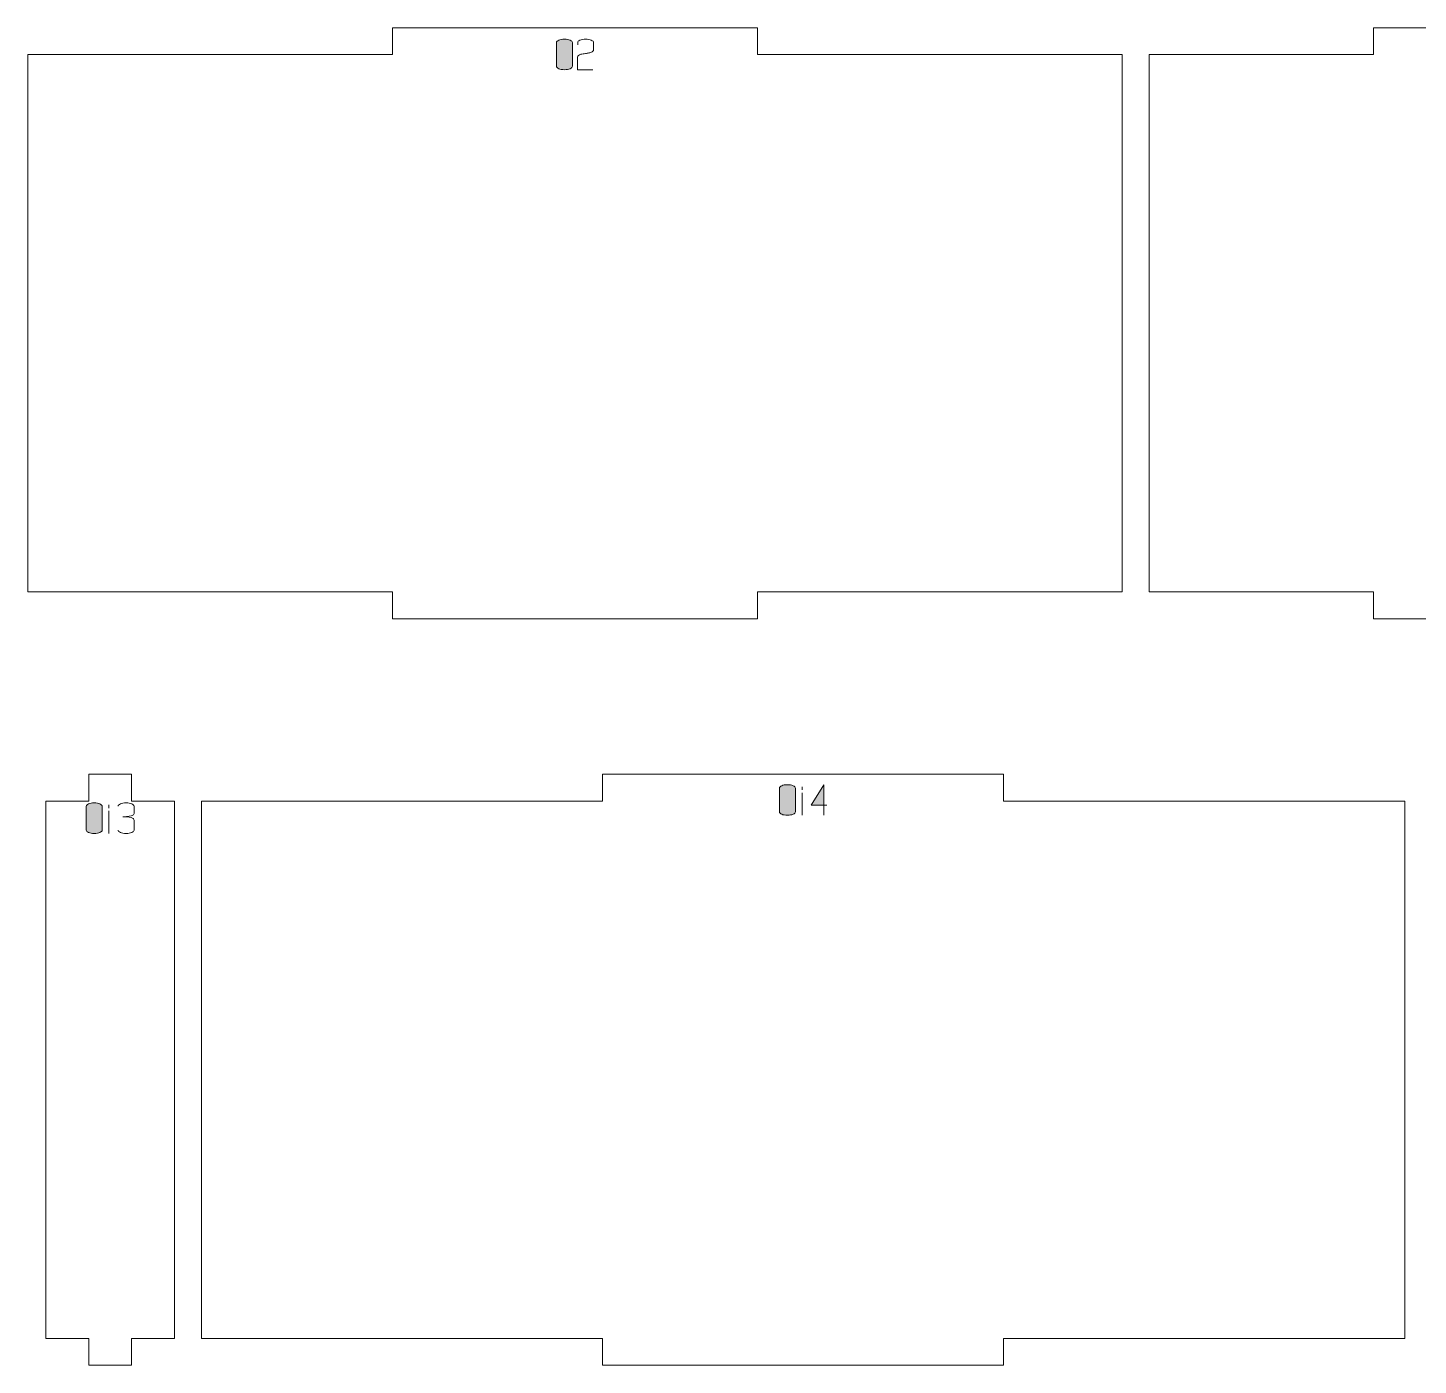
# Model space of a CAD drawing. Header units: centimetres. Extents: x -158 to 228, y -202 to 254.
# Drawn here: x -149.86 to -134.34, y 93.08 to 108.02 of the extents above; entities that cross this region are included whole.
import ezdxf

# ---------------------------------------------------------------- set-up
doc = ezdxf.new("R2010")
doc.units = ezdxf.units.CM
doc.header["$MEASUREMENT"] = 0
doc.layers.add('Capa 1', color=7, linetype='Continuous')

msp = doc.modelspace()

# ---------------------------------------------------------------- hatches: boundary and pattern name
at = {"layer": 'Capa 1', "true_color": 0x3e4095}
h = msp.add_hatch(color=175, dxfattribs=at)
edge = h.paths.add_edge_path()
edge.add_spline(control_points=[(-143.95999, 107.58756), (-143.95999, 107.57702), (-143.95151, 107.56805), (-143.93455, 107.56064), (-143.9176, 107.55323), (-143.89644, 107.54953), (-143.87109, 107.54953), (-143.84574, 107.54953), (-143.82458, 107.55323), (-143.80762, 107.56064), (-143.79067, 107.56805), (-143.78219, 107.57702), (-143.78219, 107.58756), (-143.78219, 107.58756), (-143.78219, 107.85228), (-143.78219, 107.85228), (-143.78219, 107.86282), (-143.79067, 107.87179), (-143.80762, 107.8792), (-143.82458, 107.88661), (-143.84574, 107.89031), (-143.87109, 107.89031), (-143.89644, 107.89031), (-143.9176, 107.88661), (-143.93455, 107.8792), (-143.95151, 107.87179), (-143.95999, 107.86282), (-143.95999, 107.85228), (-143.95999, 107.85228), (-143.95999, 107.58756), (-143.95999, 107.58756)], knot_values=[0, 0, 0, 0, 0.1, 0.1, 0.1, 0.2, 0.2, 0.2, 0.3, 0.3, 0.3, 0.4, 0.4, 0.4, 0.5, 0.5, 0.5, 0.6, 0.6, 0.6, 0.7, 0.7, 0.7, 0.8, 0.8, 0.8, 0.9, 0.9, 0.9, 1, 1, 1, 1], degree=3, periodic=1)
h = msp.add_hatch(color=175, dxfattribs=at)
edge = h.paths.add_edge_path()
edge.add_spline(control_points=[(-143.78219, 107.58756), (-143.78219, 107.57702), (-143.79067, 107.56805), (-143.80762, 107.56064), (-143.82458, 107.55323), (-143.84574, 107.54953), (-143.87109, 107.54953), (-143.89644, 107.54953), (-143.9176, 107.55323), (-143.93455, 107.56064), (-143.95151, 107.56805), (-143.95999, 107.57702), (-143.95999, 107.58756), (-143.95999, 107.58756), (-143.95999, 107.85228), (-143.95999, 107.85228), (-143.95999, 107.86282), (-143.95151, 107.87179), (-143.93455, 107.8792), (-143.9176, 107.88661), (-143.89644, 107.89031), (-143.87109, 107.89031), (-143.84574, 107.89031), (-143.82458, 107.88661), (-143.80762, 107.8792), (-143.79067, 107.87179), (-143.78219, 107.86282), (-143.78219, 107.85228), (-143.78219, 107.85228), (-143.78219, 107.58756), (-143.78219, 107.58756)], knot_values=[0, 0, 0, 0, 0.1, 0.1, 0.1, 0.2, 0.2, 0.2, 0.3, 0.3, 0.3, 0.4, 0.4, 0.4, 0.5, 0.5, 0.5, 0.6, 0.6, 0.6, 0.7, 0.7, 0.7, 0.8, 0.8, 0.8, 0.9, 0.9, 0.9, 1, 1, 1, 1], degree=3, periodic=1)
h = msp.add_hatch(color=175, dxfattribs=at)
edge = h.paths.add_edge_path()
edge.add_spline(control_points=[(-143.72341, 107.54953), (-143.72341, 107.54953), (-143.72341, 107.69226), (-143.72341, 107.69226), (-143.72243, 107.70511), (-143.71074, 107.71498), (-143.68835, 107.7219), (-143.67913, 107.72256), (-143.67032, 107.72363), (-143.66192, 107.72511), (-143.65353, 107.72659), (-143.64505, 107.72815), (-143.63649, 107.7298), (-143.62068, 107.73243), (-143.60858, 107.73457), (-143.60019, 107.73622), (-143.59179, 107.73787), (-143.58364, 107.74001), (-143.57574, 107.74264), (-143.55533, 107.75021), (-143.54512, 107.75993), (-143.54512, 107.77178), (-143.54512, 107.77178), (-143.54512, 107.85228), (-143.54512, 107.85228), (-143.54512, 107.86282), (-143.5536, 107.87179), (-143.57055, 107.8792), (-143.58751, 107.88661), (-143.60867, 107.89031), (-143.63402, 107.89031), (-143.65937, 107.89031), (-143.68053, 107.88661), (-143.69748, 107.8792), (-143.71444, 107.87179), (-143.72292, 107.86282), (-143.72292, 107.85228), (-143.72292, 107.85228), (-143.72292, 107.82808), (-143.72292, 107.82808), (-143.72292, 107.82808), (-143.72292, 107.85228), (-143.72292, 107.85228), (-143.72292, 107.86282), (-143.71444, 107.87179), (-143.69748, 107.8792), (-143.68053, 107.88661), (-143.65937, 107.89031), (-143.63402, 107.89031), (-143.60867, 107.89031), (-143.58751, 107.88661), (-143.57055, 107.8792), (-143.5536, 107.87179), (-143.54512, 107.86282), (-143.54512, 107.85228), (-143.54512, 107.85228), (-143.54512, 107.77178), (-143.54512, 107.77178), (-143.54512, 107.75993), (-143.55533, 107.75021), (-143.57574, 107.74264), (-143.58364, 107.74001), (-143.59179, 107.73787), (-143.60019, 107.73622), (-143.60858, 107.73457), (-143.62068, 107.73243), (-143.63649, 107.7298), (-143.64505, 107.72815), (-143.65353, 107.72659), (-143.66192, 107.72511), (-143.67032, 107.72363), (-143.67913, 107.72256), (-143.68835, 107.7219), (-143.71074, 107.71498), (-143.72243, 107.70511), (-143.72341, 107.69226), (-143.72341, 107.69226), (-143.72341, 107.54953), (-143.72341, 107.54953), (-143.72341, 107.54953), (-143.5545, 107.54953), (-143.5545, 107.54953), (-143.5545, 107.54953), (-143.72341, 107.54953), (-143.72341, 107.54953)], knot_values=[0, 0, 0, 0, 0.03571429, 0.03571429, 0.03571429, 0.07142857, 0.07142857, 0.07142857, 0.10714286, 0.10714286, 0.10714286, 0.14285714, 0.14285714, 0.14285714, 0.17857143, 0.17857143, 0.17857143, 0.21428571, 0.21428571, 0.21428571, 0.25, 0.25, 0.25, 0.28571429, 0.28571429, 0.28571429, 0.32142857, 0.32142857, 0.32142857, 0.35714286, 0.35714286, 0.35714286, 0.39285714, 0.39285714, 0.39285714, 0.42857143, 0.42857143, 0.42857143, 0.46428571, 0.46428571, 0.46428571, 0.5, 0.5, 0.5, 0.53571429, 0.53571429, 0.53571429, 0.57142857, 0.57142857, 0.57142857, 0.60714286, 0.60714286, 0.60714286, 0.64285714, 0.64285714, 0.64285714, 0.67857143, 0.67857143, 0.67857143, 0.71428571, 0.71428571, 0.71428571, 0.75, 0.75, 0.75, 0.78571429, 0.78571429, 0.78571429, 0.82142857, 0.82142857, 0.82142857, 0.85714286, 0.85714286, 0.85714286, 0.89285714, 0.89285714, 0.89285714, 0.92857143, 0.92857143, 0.92857143, 0.96428571, 0.96428571, 0.96428571, 1, 1, 1, 1], degree=3, periodic=1)
h = msp.add_hatch(color=175, dxfattribs=at)
edge = h.paths.add_edge_path()
edge.add_spline(control_points=[(-141.46939, 99.25992), (-141.46939, 99.24938), (-141.46091, 99.24041), (-141.44395, 99.233), (-141.427, 99.22559), (-141.40584, 99.22189), (-141.38049, 99.22189), (-141.35514, 99.22189), (-141.33398, 99.22559), (-141.31702, 99.233), (-141.30007, 99.24041), (-141.29159, 99.24938), (-141.29159, 99.25992), (-141.29159, 99.25992), (-141.29159, 99.52464), (-141.29159, 99.52464), (-141.29159, 99.53518), (-141.30007, 99.54415), (-141.31702, 99.55156), (-141.33398, 99.55897), (-141.35514, 99.56267), (-141.38049, 99.56267), (-141.40584, 99.56267), (-141.427, 99.55897), (-141.44395, 99.55156), (-141.46091, 99.54415), (-141.46939, 99.53518), (-141.46939, 99.52464), (-141.46939, 99.52464), (-141.46939, 99.25992), (-141.46939, 99.25992)], knot_values=[0, 0, 0, 0, 0.1, 0.1, 0.1, 0.2, 0.2, 0.2, 0.3, 0.3, 0.3, 0.4, 0.4, 0.4, 0.5, 0.5, 0.5, 0.6, 0.6, 0.6, 0.7, 0.7, 0.7, 0.8, 0.8, 0.8, 0.9, 0.9, 0.9, 1, 1, 1, 1], degree=3, periodic=1)
h = msp.add_hatch(color=175, dxfattribs=at)
edge = h.paths.add_edge_path()
edge.add_spline(control_points=[(-141.29159, 99.25992), (-141.29159, 99.24938), (-141.30007, 99.24041), (-141.31702, 99.233), (-141.33398, 99.22559), (-141.35514, 99.22189), (-141.38049, 99.22189), (-141.40584, 99.22189), (-141.427, 99.22559), (-141.44395, 99.233), (-141.46091, 99.24041), (-141.46939, 99.24938), (-141.46939, 99.25992), (-141.46939, 99.25992), (-141.46939, 99.52464), (-141.46939, 99.52464), (-141.46939, 99.53518), (-141.46091, 99.54415), (-141.44395, 99.55156), (-141.427, 99.55897), (-141.40584, 99.56267), (-141.38049, 99.56267), (-141.35514, 99.56267), (-141.33398, 99.55897), (-141.31702, 99.55156), (-141.30007, 99.54415), (-141.29159, 99.53518), (-141.29159, 99.52464), (-141.29159, 99.52464), (-141.29159, 99.25992), (-141.29159, 99.25992)], knot_values=[0, 0, 0, 0, 0.1, 0.1, 0.1, 0.2, 0.2, 0.2, 0.3, 0.3, 0.3, 0.4, 0.4, 0.4, 0.5, 0.5, 0.5, 0.6, 0.6, 0.6, 0.7, 0.7, 0.7, 0.8, 0.8, 0.8, 0.9, 0.9, 0.9, 1, 1, 1, 1], degree=3, periodic=1)
h = msp.add_hatch(color=175, dxfattribs=at)
edge = h.paths.add_edge_path()
edge.add_spline(control_points=[(-141.21602, 99.50489), (-141.21602, 99.50489), (-141.21553, 99.53996), (-141.21553, 99.53996), (-141.21553, 99.53996), (-141.21602, 99.50489), (-141.21602, 99.50489)], knot_values=[0, 0, 0, 0, 0.5, 0.5, 0.5, 1, 1, 1, 1], degree=3, periodic=1)
h = msp.add_hatch(color=175, dxfattribs=at)
edge = h.paths.add_edge_path()
edge.add_spline(control_points=[(-140.97402, 99.3345), (-140.97402, 99.3345), (-140.97402, 99.56317), (-140.97402, 99.56317), (-140.97402, 99.56317), (-141.11379, 99.3345), (-141.11379, 99.3345), (-141.11379, 99.3345), (-140.97402, 99.3345), (-140.97402, 99.3345)], knot_values=[0, 0, 0, 0, 0.33333333, 0.33333333, 0.33333333, 0.66666667, 0.66666667, 0.66666667, 1, 1, 1, 1], degree=3, periodic=1)
h = msp.add_hatch(color=175, dxfattribs=at)
edge = h.paths.add_edge_path()
edge.add_spline(control_points=[(-140.97402, 99.3345), (-140.97402, 99.3345), (-140.97402, 99.22189), (-140.97402, 99.22189), (-140.97402, 99.22189), (-140.97402, 99.3345), (-140.97402, 99.3345), (-140.97402, 99.3345), (-141.11379, 99.3345), (-141.11379, 99.3345), (-141.11379, 99.3345), (-140.97402, 99.56317), (-140.97402, 99.56317), (-140.97402, 99.56317), (-140.97402, 99.3345), (-140.97402, 99.3345), (-140.97402, 99.3345), (-140.94192, 99.3345), (-140.94192, 99.3345), (-140.94192, 99.3345), (-140.97402, 99.3345), (-140.97402, 99.3345)], knot_values=[0, 0, 0, 0, 0.14285714, 0.14285714, 0.14285714, 0.28571429, 0.28571429, 0.28571429, 0.42857143, 0.42857143, 0.42857143, 0.57142857, 0.57142857, 0.57142857, 0.71428571, 0.71428571, 0.71428571, 0.85714286, 0.85714286, 0.85714286, 1, 1, 1, 1], degree=3, periodic=1)
h = msp.add_hatch(color=175, dxfattribs=at)
edge = h.paths.add_edge_path()
edge.add_spline(control_points=[(-141.21602, 99.22189), (-141.21602, 99.22189), (-141.21602, 99.47377), (-141.21602, 99.47377), (-141.21602, 99.47377), (-141.21602, 99.22189), (-141.21602, 99.22189)], knot_values=[0, 0, 0, 0, 0.5, 0.5, 0.5, 1, 1, 1, 1], degree=3, periodic=1)
h = msp.add_hatch(color=175, dxfattribs=at)
edge = h.paths.add_edge_path()
edge.add_spline(control_points=[(-149.21123, 99.05672), (-149.21123, 99.04618), (-149.20275, 99.03721), (-149.18579, 99.0298), (-149.16884, 99.02239), (-149.14768, 99.01869), (-149.12233, 99.01869), (-149.09698, 99.01869), (-149.07582, 99.02239), (-149.05886, 99.0298), (-149.04191, 99.03721), (-149.03343, 99.04618), (-149.03343, 99.05672), (-149.03343, 99.05672), (-149.03343, 99.32144), (-149.03343, 99.32144), (-149.03343, 99.33198), (-149.04191, 99.34095), (-149.05886, 99.34836), (-149.07582, 99.35577), (-149.09698, 99.35947), (-149.12233, 99.35947), (-149.14768, 99.35947), (-149.16884, 99.35577), (-149.18579, 99.34836), (-149.20275, 99.34095), (-149.21123, 99.33198), (-149.21123, 99.32144), (-149.21123, 99.32144), (-149.21123, 99.05672), (-149.21123, 99.05672)], knot_values=[0, 0, 0, 0, 0.1, 0.1, 0.1, 0.2, 0.2, 0.2, 0.3, 0.3, 0.3, 0.4, 0.4, 0.4, 0.5, 0.5, 0.5, 0.6, 0.6, 0.6, 0.7, 0.7, 0.7, 0.8, 0.8, 0.8, 0.9, 0.9, 0.9, 1, 1, 1, 1], degree=3, periodic=1)
h = msp.add_hatch(color=175, dxfattribs=at)
edge = h.paths.add_edge_path()
edge.add_spline(control_points=[(-149.03343, 99.05672), (-149.03343, 99.04618), (-149.04191, 99.03721), (-149.05886, 99.0298), (-149.07582, 99.02239), (-149.09698, 99.01869), (-149.12233, 99.01869), (-149.14768, 99.01869), (-149.16884, 99.02239), (-149.18579, 99.0298), (-149.20275, 99.03721), (-149.21123, 99.04618), (-149.21123, 99.05672), (-149.21123, 99.05672), (-149.21123, 99.32144), (-149.21123, 99.32144), (-149.21123, 99.33198), (-149.20275, 99.34095), (-149.18579, 99.34836), (-149.16884, 99.35577), (-149.14768, 99.35947), (-149.12233, 99.35947), (-149.09698, 99.35947), (-149.07582, 99.35577), (-149.05886, 99.34836), (-149.04191, 99.34095), (-149.03343, 99.33198), (-149.03343, 99.32144), (-149.03343, 99.32144), (-149.03343, 99.05672), (-149.03343, 99.05672)], knot_values=[0, 0, 0, 0, 0.1, 0.1, 0.1, 0.2, 0.2, 0.2, 0.3, 0.3, 0.3, 0.4, 0.4, 0.4, 0.5, 0.5, 0.5, 0.6, 0.6, 0.6, 0.7, 0.7, 0.7, 0.8, 0.8, 0.8, 0.9, 0.9, 0.9, 1, 1, 1, 1], degree=3, periodic=1)
h = msp.add_hatch(color=175, dxfattribs=at)
edge = h.paths.add_edge_path()
edge.add_spline(control_points=[(-148.95786, 99.30169), (-148.95786, 99.30169), (-148.95737, 99.33676), (-148.95737, 99.33676), (-148.95737, 99.33676), (-148.95786, 99.30169), (-148.95786, 99.30169)], knot_values=[0, 0, 0, 0, 0.5, 0.5, 0.5, 1, 1, 1, 1], degree=3, periodic=1)
h = msp.add_hatch(color=175, dxfattribs=at)
edge = h.paths.add_edge_path()
edge.add_spline(control_points=[(-148.95786, 99.01869), (-148.95786, 99.01869), (-148.95786, 99.27057), (-148.95786, 99.27057), (-148.95786, 99.27057), (-148.95786, 99.01869), (-148.95786, 99.01869)], knot_values=[0, 0, 0, 0, 0.5, 0.5, 0.5, 1, 1, 1, 1], degree=3, periodic=1)
h = msp.add_hatch(color=175, dxfattribs=at)
edge = h.paths.add_edge_path()
edge.add_spline(control_points=[(-148.76673, 99.01869), (-148.79208, 99.01869), (-148.81324, 99.02239), (-148.83019, 99.0298), (-148.84715, 99.03721), (-148.85563, 99.04618), (-148.85563, 99.05672), (-148.85563, 99.04618), (-148.84715, 99.03721), (-148.83019, 99.0298), (-148.81324, 99.02239), (-148.79208, 99.01869), (-148.76673, 99.01869), (-148.74138, 99.01869), (-148.72022, 99.02239), (-148.70326, 99.0298), (-148.68631, 99.03721), (-148.67783, 99.04618), (-148.67783, 99.05672), (-148.67783, 99.05672), (-148.67783, 99.16784), (-148.67783, 99.16784), (-148.67783, 99.17673), (-148.68392, 99.18447), (-148.6961, 99.19106), (-148.70829, 99.19764), (-148.74401, 99.20209), (-148.80328, 99.20439), (-148.74434, 99.20801), (-148.70894, 99.21229), (-148.69709, 99.21723), (-148.68524, 99.22217), (-148.67882, 99.23024), (-148.67783, 99.24143), (-148.67783, 99.24143), (-148.67783, 99.32144), (-148.67783, 99.32144), (-148.67783, 99.33198), (-148.68631, 99.34095), (-148.70326, 99.34836), (-148.72022, 99.35577), (-148.74138, 99.35947), (-148.76673, 99.35947), (-148.79208, 99.35947), (-148.81324, 99.35577), (-148.83019, 99.34836), (-148.84715, 99.34095), (-148.85563, 99.33198), (-148.85563, 99.32144), (-148.85563, 99.33198), (-148.84715, 99.34095), (-148.83019, 99.34836), (-148.81324, 99.35577), (-148.79208, 99.35947), (-148.76673, 99.35947), (-148.74138, 99.35947), (-148.72022, 99.35577), (-148.70326, 99.34836), (-148.68631, 99.34095), (-148.67783, 99.33198), (-148.67783, 99.32144), (-148.67783, 99.32144), (-148.67783, 99.24143), (-148.67783, 99.24143), (-148.67882, 99.23024), (-148.68524, 99.22217), (-148.69709, 99.21723), (-148.70894, 99.21229), (-148.74434, 99.20801), (-148.80328, 99.20439), (-148.74401, 99.20209), (-148.70829, 99.19764), (-148.6961, 99.19106), (-148.68392, 99.18447), (-148.67783, 99.17673), (-148.67783, 99.16784), (-148.67783, 99.16784), (-148.67783, 99.05672), (-148.67783, 99.05672), (-148.67783, 99.04618), (-148.68631, 99.03721), (-148.70326, 99.0298), (-148.72022, 99.02239), (-148.74138, 99.01869), (-148.76673, 99.01869)], knot_values=[0, 0, 0, 0, 0.03571429, 0.03571429, 0.03571429, 0.07142857, 0.07142857, 0.07142857, 0.10714286, 0.10714286, 0.10714286, 0.14285714, 0.14285714, 0.14285714, 0.17857143, 0.17857143, 0.17857143, 0.21428571, 0.21428571, 0.21428571, 0.25, 0.25, 0.25, 0.28571429, 0.28571429, 0.28571429, 0.32142857, 0.32142857, 0.32142857, 0.35714286, 0.35714286, 0.35714286, 0.39285714, 0.39285714, 0.39285714, 0.42857143, 0.42857143, 0.42857143, 0.46428571, 0.46428571, 0.46428571, 0.5, 0.5, 0.5, 0.53571429, 0.53571429, 0.53571429, 0.57142857, 0.57142857, 0.57142857, 0.60714286, 0.60714286, 0.60714286, 0.64285714, 0.64285714, 0.64285714, 0.67857143, 0.67857143, 0.67857143, 0.71428571, 0.71428571, 0.71428571, 0.75, 0.75, 0.75, 0.78571429, 0.78571429, 0.78571429, 0.82142857, 0.82142857, 0.82142857, 0.85714286, 0.85714286, 0.85714286, 0.89285714, 0.89285714, 0.89285714, 0.92857143, 0.92857143, 0.92857143, 0.96428571, 0.96428571, 0.96428571, 1, 1, 1, 1], degree=3, periodic=1)

# ---------------------------------------------------------------- linework, layer by layer
at = {"layer": 'Capa 1', "color": 1, "lineweight": 9}
for points in [[(-149.86399, 107.71731), (-149.86399, 107.71731), (-149.86399, 101.71731), (-149.86399, 101.71731), (-149.86399, 101.71731), (-145.7897, 101.71731), (-145.7897, 101.71731), (-145.7897, 101.71731), (-145.7897, 101.41731), (-145.7897, 101.41731), (-145.7897, 101.41731), (-141.71541, 101.41731), (-141.71541, 101.41731), (-141.71541, 101.41731), (-141.71541, 101.71731), (-141.71541, 101.71731), (-141.71541, 101.71731), (-137.64112, 101.71731), (-137.64112, 101.71731), (-137.64112, 101.71731), (-137.64112, 107.71731), (-137.64112, 107.71731), (-137.64112, 107.71731), (-141.71541, 107.71731), (-141.71541, 107.71731), (-141.71541, 107.71731), (-141.71541, 108.01731), (-141.71541, 108.01731), (-141.71541, 108.01731), (-145.7897, 108.01731), (-145.7897, 108.01731), (-145.7897, 108.01731), (-145.7897, 107.71731), (-145.7897, 107.71731), (-145.7897, 107.71731), (-149.86399, 107.71731), (-149.86399, 107.71731)], [(-137.34112, 107.71731), (-137.34112, 107.71731), (-137.34112, 101.71731), (-137.34112, 101.71731), (-137.34112, 101.71731), (-134.83444, 101.71731), (-134.83444, 101.71731), (-134.83444, 101.71731), (-134.83444, 101.41731), (-134.83444, 101.41731), (-134.83444, 101.41731), (-132.32777, 101.41731), (-132.32777, 101.41731), (-132.32777, 101.41731), (-132.32777, 101.71731), (-132.32777, 101.71731), (-132.32777, 101.71731), (-129.8211, 101.71731), (-129.8211, 101.71731), (-129.8211, 101.71731), (-129.8211, 107.71731), (-129.8211, 107.71731), (-129.8211, 107.71731), (-132.32777, 107.71731), (-132.32777, 107.71731), (-132.32777, 107.71731), (-132.32777, 108.01731), (-132.32777, 108.01731), (-132.32777, 108.01731), (-134.83444, 108.01731), (-134.83444, 108.01731), (-134.83444, 108.01731), (-134.83444, 107.71731), (-134.83444, 107.71731), (-134.83444, 107.71731), (-137.34112, 107.71731), (-137.34112, 107.71731)], [(-149.66364, 99.37909), (-149.66364, 99.37909), (-149.66364, 93.37909), (-149.66364, 93.37909), (-149.66364, 93.37909), (-149.18423, 93.37909), (-149.18423, 93.37909), (-149.18423, 93.37909), (-149.18423, 93.07909), (-149.18423, 93.07909), (-149.18423, 93.07909), (-148.70483, 93.07909), (-148.70483, 93.07909), (-148.70483, 93.07909), (-148.70483, 93.37909), (-148.70483, 93.37909), (-148.70483, 93.37909), (-148.22542, 93.37909), (-148.22542, 93.37909), (-148.22542, 93.37909), (-148.22542, 99.37909), (-148.22542, 99.37909), (-148.22542, 99.37909), (-148.70483, 99.37909), (-148.70483, 99.37909), (-148.70483, 99.37909), (-148.70483, 99.67909), (-148.70483, 99.67909), (-148.70483, 99.67909), (-149.18423, 99.67909), (-149.18423, 99.67909), (-149.18423, 99.67909), (-149.18423, 99.37909), (-149.18423, 99.37909), (-149.18423, 99.37909), (-149.66364, 99.37909), (-149.66364, 99.37909)], [(-147.92542, 99.37909), (-147.92542, 99.37909), (-147.92542, 93.37909), (-147.92542, 93.37909), (-147.92542, 93.37909), (-143.44557, 93.37909), (-143.44557, 93.37909), (-143.44557, 93.37909), (-143.44557, 93.07909), (-143.44557, 93.07909), (-143.44557, 93.07909), (-138.96572, 93.07909), (-138.96572, 93.07909), (-138.96572, 93.07909), (-138.96572, 93.37909), (-138.96572, 93.37909), (-138.96572, 93.37909), (-134.48588, 93.37909), (-134.48588, 93.37909), (-134.48588, 93.37909), (-134.48588, 99.37909), (-134.48588, 99.37909), (-134.48588, 99.37909), (-138.96572, 99.37909), (-138.96572, 99.37909), (-138.96572, 99.37909), (-138.96572, 99.67909), (-138.96572, 99.67909), (-138.96572, 99.67909), (-143.44557, 99.67909), (-143.44557, 99.67909), (-143.44557, 99.67909), (-143.44557, 99.37909), (-143.44557, 99.37909), (-143.44557, 99.37909), (-147.92542, 99.37909), (-147.92542, 99.37909)]]:
    msp.add_open_spline(points, degree=3, knots=[0, 0, 0, 0, 0.08333333, 0.08333333, 0.08333333, 0.16666667, 0.16666667, 0.16666667, 0.25, 0.25, 0.25, 0.33333333, 0.33333333, 0.33333333, 0.41666667, 0.41666667, 0.41666667, 0.5, 0.5, 0.5, 0.58333333, 0.58333333, 0.58333333, 0.66666667, 0.66666667, 0.66666667, 0.75, 0.75, 0.75, 0.83333333, 0.83333333, 0.83333333, 0.91666667, 0.91666667, 0.91666667, 1, 1, 1, 1], dxfattribs=at)
at = {"layer": 'Capa 1', "color": 114, "lineweight": 9}
for points, knots in [([(-143.95999, 107.58756), (-143.95999, 107.57702), (-143.95151, 107.56805), (-143.93455, 107.56064), (-143.9176, 107.55323), (-143.89644, 107.54953), (-143.87109, 107.54953), (-143.84574, 107.54953), (-143.82458, 107.55323), (-143.80762, 107.56064), (-143.79067, 107.56805), (-143.78219, 107.57702), (-143.78219, 107.58756), (-143.78219, 107.58756), (-143.78219, 107.85228), (-143.78219, 107.85228), (-143.78219, 107.86282), (-143.79067, 107.87179), (-143.80762, 107.8792), (-143.82458, 107.88661), (-143.84574, 107.89031), (-143.87109, 107.89031), (-143.89644, 107.89031), (-143.9176, 107.88661), (-143.93455, 107.8792), (-143.95151, 107.87179), (-143.95999, 107.86282), (-143.95999, 107.85228), (-143.95999, 107.85228), (-143.95999, 107.58756), (-143.95999, 107.58756)], [0, 0, 0, 0, 0.1, 0.1, 0.1, 0.2, 0.2, 0.2, 0.3, 0.3, 0.3, 0.4, 0.4, 0.4, 0.5, 0.5, 0.5, 0.6, 0.6, 0.6, 0.7, 0.7, 0.7, 0.8, 0.8, 0.8, 0.9, 0.9, 0.9, 1, 1, 1, 1]), ([(-143.78219, 107.58756), (-143.78219, 107.57702), (-143.79067, 107.56805), (-143.80762, 107.56064), (-143.82458, 107.55323), (-143.84574, 107.54953), (-143.87109, 107.54953), (-143.89644, 107.54953), (-143.9176, 107.55323), (-143.93455, 107.56064), (-143.95151, 107.56805), (-143.95999, 107.57702), (-143.95999, 107.58756), (-143.95999, 107.58756), (-143.95999, 107.85228), (-143.95999, 107.85228), (-143.95999, 107.86282), (-143.95151, 107.87179), (-143.93455, 107.8792), (-143.9176, 107.88661), (-143.89644, 107.89031), (-143.87109, 107.89031), (-143.84574, 107.89031), (-143.82458, 107.88661), (-143.80762, 107.8792), (-143.79067, 107.87179), (-143.78219, 107.86282), (-143.78219, 107.85228), (-143.78219, 107.85228), (-143.78219, 107.58756), (-143.78219, 107.58756)], [0, 0, 0, 0, 0.1, 0.1, 0.1, 0.2, 0.2, 0.2, 0.3, 0.3, 0.3, 0.4, 0.4, 0.4, 0.5, 0.5, 0.5, 0.6, 0.6, 0.6, 0.7, 0.7, 0.7, 0.8, 0.8, 0.8, 0.9, 0.9, 0.9, 1, 1, 1, 1]), ([(-143.72341, 107.54953), (-143.72341, 107.54953), (-143.72341, 107.69226), (-143.72341, 107.69226), (-143.72243, 107.70511), (-143.71074, 107.71498), (-143.68835, 107.7219), (-143.67913, 107.72256), (-143.67032, 107.72363), (-143.66192, 107.72511), (-143.65353, 107.72659), (-143.64505, 107.72815), (-143.63649, 107.7298), (-143.62068, 107.73243), (-143.60858, 107.73457), (-143.60019, 107.73622), (-143.59179, 107.73787), (-143.58364, 107.74001), (-143.57574, 107.74264), (-143.55533, 107.75021), (-143.54512, 107.75993), (-143.54512, 107.77178), (-143.54512, 107.77178), (-143.54512, 107.85228), (-143.54512, 107.85228), (-143.54512, 107.86282), (-143.5536, 107.87179), (-143.57055, 107.8792), (-143.58751, 107.88661), (-143.60867, 107.89031), (-143.63402, 107.89031), (-143.65937, 107.89031), (-143.68053, 107.88661), (-143.69748, 107.8792), (-143.71444, 107.87179), (-143.72292, 107.86282), (-143.72292, 107.85228), (-143.72292, 107.85228), (-143.72292, 107.82808), (-143.72292, 107.82808), (-143.72292, 107.82808), (-143.72292, 107.85228), (-143.72292, 107.85228), (-143.72292, 107.86282), (-143.71444, 107.87179), (-143.69748, 107.8792), (-143.68053, 107.88661), (-143.65937, 107.89031), (-143.63402, 107.89031), (-143.60867, 107.89031), (-143.58751, 107.88661), (-143.57055, 107.8792), (-143.5536, 107.87179), (-143.54512, 107.86282), (-143.54512, 107.85228), (-143.54512, 107.85228), (-143.54512, 107.77178), (-143.54512, 107.77178), (-143.54512, 107.75993), (-143.55533, 107.75021), (-143.57574, 107.74264), (-143.58364, 107.74001), (-143.59179, 107.73787), (-143.60019, 107.73622), (-143.60858, 107.73457), (-143.62068, 107.73243), (-143.63649, 107.7298), (-143.64505, 107.72815), (-143.65353, 107.72659), (-143.66192, 107.72511), (-143.67032, 107.72363), (-143.67913, 107.72256), (-143.68835, 107.7219), (-143.71074, 107.71498), (-143.72243, 107.70511), (-143.72341, 107.69226), (-143.72341, 107.69226), (-143.72341, 107.54953), (-143.72341, 107.54953), (-143.72341, 107.54953), (-143.5545, 107.54953), (-143.5545, 107.54953), (-143.5545, 107.54953), (-143.72341, 107.54953), (-143.72341, 107.54953)], [0, 0, 0, 0, 0.03571429, 0.03571429, 0.03571429, 0.07142857, 0.07142857, 0.07142857, 0.10714286, 0.10714286, 0.10714286, 0.14285714, 0.14285714, 0.14285714, 0.17857143, 0.17857143, 0.17857143, 0.21428571, 0.21428571, 0.21428571, 0.25, 0.25, 0.25, 0.28571429, 0.28571429, 0.28571429, 0.32142857, 0.32142857, 0.32142857, 0.35714286, 0.35714286, 0.35714286, 0.39285714, 0.39285714, 0.39285714, 0.42857143, 0.42857143, 0.42857143, 0.46428571, 0.46428571, 0.46428571, 0.5, 0.5, 0.5, 0.53571429, 0.53571429, 0.53571429, 0.57142857, 0.57142857, 0.57142857, 0.60714286, 0.60714286, 0.60714286, 0.64285714, 0.64285714, 0.64285714, 0.67857143, 0.67857143, 0.67857143, 0.71428571, 0.71428571, 0.71428571, 0.75, 0.75, 0.75, 0.78571429, 0.78571429, 0.78571429, 0.82142857, 0.82142857, 0.82142857, 0.85714286, 0.85714286, 0.85714286, 0.89285714, 0.89285714, 0.89285714, 0.92857143, 0.92857143, 0.92857143, 0.96428571, 0.96428571, 0.96428571, 1, 1, 1, 1]), ([(-141.46939, 99.25992), (-141.46939, 99.24938), (-141.46091, 99.24041), (-141.44395, 99.233), (-141.427, 99.22559), (-141.40584, 99.22189), (-141.38049, 99.22189), (-141.35514, 99.22189), (-141.33398, 99.22559), (-141.31702, 99.233), (-141.30007, 99.24041), (-141.29159, 99.24938), (-141.29159, 99.25992), (-141.29159, 99.25992), (-141.29159, 99.52464), (-141.29159, 99.52464), (-141.29159, 99.53518), (-141.30007, 99.54415), (-141.31702, 99.55156), (-141.33398, 99.55897), (-141.35514, 99.56267), (-141.38049, 99.56267), (-141.40584, 99.56267), (-141.427, 99.55897), (-141.44395, 99.55156), (-141.46091, 99.54415), (-141.46939, 99.53518), (-141.46939, 99.52464), (-141.46939, 99.52464), (-141.46939, 99.25992), (-141.46939, 99.25992)], [0, 0, 0, 0, 0.1, 0.1, 0.1, 0.2, 0.2, 0.2, 0.3, 0.3, 0.3, 0.4, 0.4, 0.4, 0.5, 0.5, 0.5, 0.6, 0.6, 0.6, 0.7, 0.7, 0.7, 0.8, 0.8, 0.8, 0.9, 0.9, 0.9, 1, 1, 1, 1]), ([(-141.29159, 99.25992), (-141.29159, 99.24938), (-141.30007, 99.24041), (-141.31702, 99.233), (-141.33398, 99.22559), (-141.35514, 99.22189), (-141.38049, 99.22189), (-141.40584, 99.22189), (-141.427, 99.22559), (-141.44395, 99.233), (-141.46091, 99.24041), (-141.46939, 99.24938), (-141.46939, 99.25992), (-141.46939, 99.25992), (-141.46939, 99.52464), (-141.46939, 99.52464), (-141.46939, 99.53518), (-141.46091, 99.54415), (-141.44395, 99.55156), (-141.427, 99.55897), (-141.40584, 99.56267), (-141.38049, 99.56267), (-141.35514, 99.56267), (-141.33398, 99.55897), (-141.31702, 99.55156), (-141.30007, 99.54415), (-141.29159, 99.53518), (-141.29159, 99.52464), (-141.29159, 99.52464), (-141.29159, 99.25992), (-141.29159, 99.25992)], [0, 0, 0, 0, 0.1, 0.1, 0.1, 0.2, 0.2, 0.2, 0.3, 0.3, 0.3, 0.4, 0.4, 0.4, 0.5, 0.5, 0.5, 0.6, 0.6, 0.6, 0.7, 0.7, 0.7, 0.8, 0.8, 0.8, 0.9, 0.9, 0.9, 1, 1, 1, 1]), ([(-141.21602, 99.50489), (-141.21602, 99.50489), (-141.21553, 99.53996), (-141.21553, 99.53996), (-141.21553, 99.53996), (-141.21602, 99.50489), (-141.21602, 99.50489)], [0, 0, 0, 0, 0.5, 0.5, 0.5, 1, 1, 1, 1]), ([(-140.97402, 99.3345), (-140.97402, 99.3345), (-140.97402, 99.56317), (-140.97402, 99.56317), (-140.97402, 99.56317), (-141.11379, 99.3345), (-141.11379, 99.3345), (-141.11379, 99.3345), (-140.97402, 99.3345), (-140.97402, 99.3345)], [0, 0, 0, 0, 0.33333333, 0.33333333, 0.33333333, 0.66666667, 0.66666667, 0.66666667, 1, 1, 1, 1]), ([(-140.97402, 99.3345), (-140.97402, 99.3345), (-140.97402, 99.22189), (-140.97402, 99.22189), (-140.97402, 99.22189), (-140.97402, 99.3345), (-140.97402, 99.3345), (-140.97402, 99.3345), (-141.11379, 99.3345), (-141.11379, 99.3345), (-141.11379, 99.3345), (-140.97402, 99.56317), (-140.97402, 99.56317), (-140.97402, 99.56317), (-140.97402, 99.3345), (-140.97402, 99.3345), (-140.97402, 99.3345), (-140.94192, 99.3345), (-140.94192, 99.3345), (-140.94192, 99.3345), (-140.97402, 99.3345), (-140.97402, 99.3345)], [0, 0, 0, 0, 0.14285714, 0.14285714, 0.14285714, 0.28571429, 0.28571429, 0.28571429, 0.42857143, 0.42857143, 0.42857143, 0.57142857, 0.57142857, 0.57142857, 0.71428571, 0.71428571, 0.71428571, 0.85714286, 0.85714286, 0.85714286, 1, 1, 1, 1]), ([(-141.21602, 99.22189), (-141.21602, 99.22189), (-141.21602, 99.47377), (-141.21602, 99.47377), (-141.21602, 99.47377), (-141.21602, 99.22189), (-141.21602, 99.22189)], [0, 0, 0, 0, 0.5, 0.5, 0.5, 1, 1, 1, 1]), ([(-149.21123, 99.05672), (-149.21123, 99.04618), (-149.20275, 99.03721), (-149.18579, 99.0298), (-149.16884, 99.02239), (-149.14768, 99.01869), (-149.12233, 99.01869), (-149.09698, 99.01869), (-149.07582, 99.02239), (-149.05886, 99.0298), (-149.04191, 99.03721), (-149.03343, 99.04618), (-149.03343, 99.05672), (-149.03343, 99.05672), (-149.03343, 99.32144), (-149.03343, 99.32144), (-149.03343, 99.33198), (-149.04191, 99.34095), (-149.05886, 99.34836), (-149.07582, 99.35577), (-149.09698, 99.35947), (-149.12233, 99.35947), (-149.14768, 99.35947), (-149.16884, 99.35577), (-149.18579, 99.34836), (-149.20275, 99.34095), (-149.21123, 99.33198), (-149.21123, 99.32144), (-149.21123, 99.32144), (-149.21123, 99.05672), (-149.21123, 99.05672)], [0, 0, 0, 0, 0.1, 0.1, 0.1, 0.2, 0.2, 0.2, 0.3, 0.3, 0.3, 0.4, 0.4, 0.4, 0.5, 0.5, 0.5, 0.6, 0.6, 0.6, 0.7, 0.7, 0.7, 0.8, 0.8, 0.8, 0.9, 0.9, 0.9, 1, 1, 1, 1]), ([(-149.03343, 99.05672), (-149.03343, 99.04618), (-149.04191, 99.03721), (-149.05886, 99.0298), (-149.07582, 99.02239), (-149.09698, 99.01869), (-149.12233, 99.01869), (-149.14768, 99.01869), (-149.16884, 99.02239), (-149.18579, 99.0298), (-149.20275, 99.03721), (-149.21123, 99.04618), (-149.21123, 99.05672), (-149.21123, 99.05672), (-149.21123, 99.32144), (-149.21123, 99.32144), (-149.21123, 99.33198), (-149.20275, 99.34095), (-149.18579, 99.34836), (-149.16884, 99.35577), (-149.14768, 99.35947), (-149.12233, 99.35947), (-149.09698, 99.35947), (-149.07582, 99.35577), (-149.05886, 99.34836), (-149.04191, 99.34095), (-149.03343, 99.33198), (-149.03343, 99.32144), (-149.03343, 99.32144), (-149.03343, 99.05672), (-149.03343, 99.05672)], [0, 0, 0, 0, 0.1, 0.1, 0.1, 0.2, 0.2, 0.2, 0.3, 0.3, 0.3, 0.4, 0.4, 0.4, 0.5, 0.5, 0.5, 0.6, 0.6, 0.6, 0.7, 0.7, 0.7, 0.8, 0.8, 0.8, 0.9, 0.9, 0.9, 1, 1, 1, 1]), ([(-148.95786, 99.30169), (-148.95786, 99.30169), (-148.95737, 99.33676), (-148.95737, 99.33676), (-148.95737, 99.33676), (-148.95786, 99.30169), (-148.95786, 99.30169)], [0, 0, 0, 0, 0.5, 0.5, 0.5, 1, 1, 1, 1]), ([(-148.95786, 99.01869), (-148.95786, 99.01869), (-148.95786, 99.27057), (-148.95786, 99.27057), (-148.95786, 99.27057), (-148.95786, 99.01869), (-148.95786, 99.01869)], [0, 0, 0, 0, 0.5, 0.5, 0.5, 1, 1, 1, 1]), ([(-148.76673, 99.01869), (-148.79208, 99.01869), (-148.81324, 99.02239), (-148.83019, 99.0298), (-148.84715, 99.03721), (-148.85563, 99.04618), (-148.85563, 99.05672), (-148.85563, 99.04618), (-148.84715, 99.03721), (-148.83019, 99.0298), (-148.81324, 99.02239), (-148.79208, 99.01869), (-148.76673, 99.01869), (-148.74138, 99.01869), (-148.72022, 99.02239), (-148.70326, 99.0298), (-148.68631, 99.03721), (-148.67783, 99.04618), (-148.67783, 99.05672), (-148.67783, 99.05672), (-148.67783, 99.16784), (-148.67783, 99.16784), (-148.67783, 99.17673), (-148.68392, 99.18447), (-148.6961, 99.19106), (-148.70829, 99.19764), (-148.74401, 99.20209), (-148.80328, 99.20439), (-148.74434, 99.20801), (-148.70894, 99.21229), (-148.69709, 99.21723), (-148.68524, 99.22217), (-148.67882, 99.23024), (-148.67783, 99.24143), (-148.67783, 99.24143), (-148.67783, 99.32144), (-148.67783, 99.32144), (-148.67783, 99.33198), (-148.68631, 99.34095), (-148.70326, 99.34836), (-148.72022, 99.35577), (-148.74138, 99.35947), (-148.76673, 99.35947), (-148.79208, 99.35947), (-148.81324, 99.35577), (-148.83019, 99.34836), (-148.84715, 99.34095), (-148.85563, 99.33198), (-148.85563, 99.32144), (-148.85563, 99.33198), (-148.84715, 99.34095), (-148.83019, 99.34836), (-148.81324, 99.35577), (-148.79208, 99.35947), (-148.76673, 99.35947), (-148.74138, 99.35947), (-148.72022, 99.35577), (-148.70326, 99.34836), (-148.68631, 99.34095), (-148.67783, 99.33198), (-148.67783, 99.32144), (-148.67783, 99.32144), (-148.67783, 99.24143), (-148.67783, 99.24143), (-148.67882, 99.23024), (-148.68524, 99.22217), (-148.69709, 99.21723), (-148.70894, 99.21229), (-148.74434, 99.20801), (-148.80328, 99.20439), (-148.74401, 99.20209), (-148.70829, 99.19764), (-148.6961, 99.19106), (-148.68392, 99.18447), (-148.67783, 99.17673), (-148.67783, 99.16784), (-148.67783, 99.16784), (-148.67783, 99.05672), (-148.67783, 99.05672), (-148.67783, 99.04618), (-148.68631, 99.03721), (-148.70326, 99.0298), (-148.72022, 99.02239), (-148.74138, 99.01869), (-148.76673, 99.01869)], [0, 0, 0, 0, 0.03571429, 0.03571429, 0.03571429, 0.07142857, 0.07142857, 0.07142857, 0.10714286, 0.10714286, 0.10714286, 0.14285714, 0.14285714, 0.14285714, 0.17857143, 0.17857143, 0.17857143, 0.21428571, 0.21428571, 0.21428571, 0.25, 0.25, 0.25, 0.28571429, 0.28571429, 0.28571429, 0.32142857, 0.32142857, 0.32142857, 0.35714286, 0.35714286, 0.35714286, 0.39285714, 0.39285714, 0.39285714, 0.42857143, 0.42857143, 0.42857143, 0.46428571, 0.46428571, 0.46428571, 0.5, 0.5, 0.5, 0.53571429, 0.53571429, 0.53571429, 0.57142857, 0.57142857, 0.57142857, 0.60714286, 0.60714286, 0.60714286, 0.64285714, 0.64285714, 0.64285714, 0.67857143, 0.67857143, 0.67857143, 0.71428571, 0.71428571, 0.71428571, 0.75, 0.75, 0.75, 0.78571429, 0.78571429, 0.78571429, 0.82142857, 0.82142857, 0.82142857, 0.85714286, 0.85714286, 0.85714286, 0.89285714, 0.89285714, 0.89285714, 0.92857143, 0.92857143, 0.92857143, 0.96428571, 0.96428571, 0.96428571, 1, 1, 1, 1])]:
    msp.add_open_spline(points, degree=3, knots=knots, dxfattribs=at)

doc.saveas('drawing.dxf')
